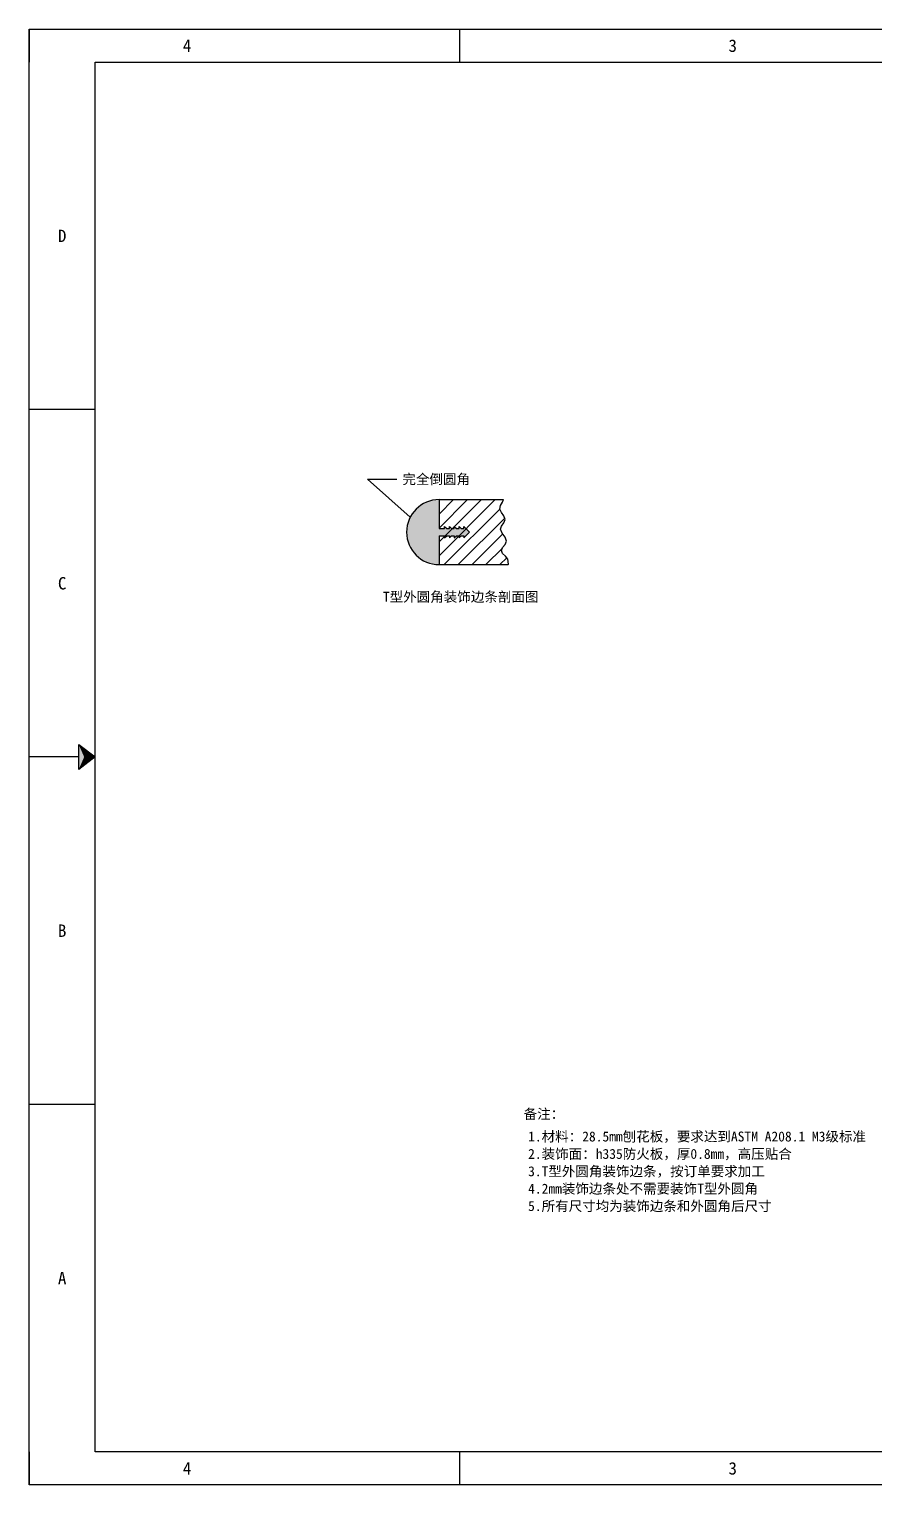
# Model space of a CAD drawing. Header units: inches. Extents: x 777 to 31414, y -60867 to 2393.
# Drawn here: x 16456 to 18402, y -50551 to -47200 of the extents above; entities that cross this region are included whole.
import ezdxf
from ezdxf.enums import TextEntityAlignment as Align

# ---------------------------------------------------------------- set-up
doc = ezdxf.new("R2010")
doc.units = ezdxf.units.IN
doc.header["$LTSCALE"] = 0.605
doc.header["$MEASUREMENT"] = 0
doc.linetypes.add('DOT', pattern=[0.2, 0.1, -0.1])
doc.layers.get('0').update_dxf_attribs({"linetype": 'CONTINUOUS'})
for name, color, linetype in [('02-05848-001_DXF_HATCHING', 7, 'CONTINUOUS'), ('02-05848-001_DXF_TEXT', 7, 'CONTINUOUS'), ('print', 30, 'CONTINUOUS')]:
    doc.layers.add(name, color=color, linetype=linetype)
doc.layers.add('dim', color=2, linetype='CONTINUOUS', lineweight=9)
doc.styles.add('Dartop', font='')
doc.styles.add('hzHT', font='simhei.ttf')
doc.styles.get("Standard").update_dxf_attribs({"font": 'txt', "width": 0.7})
doc.styles.get('Dartop').set_extended_font_data('FangSong_GB2312')
doc.dimstyles.get("Standard").update_dxf_attribs({"dimtxt": 0.1, "dimasz": 0.125, "dimexe": 0.18, "dimexo": 0.0625, "dimgap": 0.09, "dimtad": 0, "dimtih": 1, "dimtoh": 1, "dimdec": 3, "dimzin": 4, "dimdsep": 46, "dimtxsty": 'Standard', "dimblk": '_FILLED', "dimblk1": '_FILLED', "dimblk2": '_FILLED', "dimcen": 0.09, "dimadec": 0, "dimazin": 0, "dimtol": 1, "dimtp": 0.008, "dimtm": 0.008, "dimtfac": 1, "dimtdec": 3, "dimtofl": 0, "dimtmove": 0, "dimatfit": 3, "dimldrblk": '_FILLED', "dimfxl": 0, "dimtolj": 1, "dimtzin": 4, "dimarcsym": 0})

# ---------------------------------------------------------------- blocks, each defined once
blk = doc.blocks.new('_FILLED')
at = {"color": 0, "linetype": 'ByBlock'}
blk.add_solid([(0, 0), (-1, 0.16), (-1, -0.16)], dxfattribs=at)
blk = doc.blocks.new('*U3')
at = {"color": 254, "linetype": 'Continuous', "extrusion": (0, 0, -1)}
for points in [[(-0.833, 11), (-0.75, 10.812), (-0.75, 11.188)], [(-0.833, 11), (-0.75, 11.188), (-1, 11)], [(-0.833, 11), (-1, 11), (-0.75, 10.812)]]:
    blk.add_solid(points, dxfattribs=at)

msp = doc.modelspace()

# ---------------------------------------------------------------- hatches: boundary and pattern name
at = {"layer": '02-05848-001_DXF_HATCHING', "linetype": 'Continuous'}
h = msp.add_hatch(color=2, dxfattribs=at)
edge = h.paths.add_edge_path()
edge.add_line((17418.04, -48366.09), (17424.08, -48366.09))
edge.add_line((17424.08, -48366.09), (17424.08, -48371.13))
edge.add_line((17424.08, -48371.13), (17429.14, -48366.09))
edge.add_line((17429.14, -48366.09), (17435.18, -48366.09))
edge.add_line((17435.18, -48366.09), (17435.18, -48371.13))
edge.add_line((17435.18, -48371.13), (17440.24, -48366.09))
edge.add_line((17440.24, -48366.09), (17446.29, -48366.09))
edge.add_line((17446.29, -48366.09), (17446.29, -48371.13))
edge.add_line((17446.29, -48371.13), (17451.35, -48366.09))
edge.add_line((17451.35, -48366.09), (17457.39, -48366.09))
edge.add_line((17457.39, -48366.09), (17457.39, -48371.13))
edge.add_line((17457.39, -48371.13), (17470.66, -48357.9))
edge.add_line((17457.39, -48344.67), (17470.66, -48357.9))
edge.add_line((17457.39, -48349.72), (17457.39, -48344.67))
edge.add_line((17451.35, -48349.72), (17457.39, -48349.72))
edge.add_line((17446.29, -48344.67), (17451.35, -48349.72))
edge.add_line((17446.29, -48349.72), (17446.29, -48344.67))
edge.add_line((17440.24, -48349.72), (17446.29, -48349.72))
edge.add_line((17435.18, -48344.67), (17440.24, -48349.72))
edge.add_line((17435.18, -48349.72), (17435.18, -48344.67))
edge.add_line((17429.14, -48349.72), (17435.18, -48349.72))
edge.add_line((17424.08, -48344.67), (17429.14, -48349.72))
edge.add_line((17424.08, -48349.72), (17424.08, -48344.67))
edge.add_line((17418.04, -48349.72), (17424.08, -48349.72))
edge.add_line((17412.97, -48344.67), (17418.04, -48349.72))
edge.add_line((17412.97, -48349.72), (17412.97, -48344.67))
edge.add_line((17400.4, -48349.72), (17412.97, -48349.72))
edge.add_line((17400.4, -48283.1), (17400.4, -48349.72))
edge.add_arc((17400.4, -48357.9), 74.8, 90, 270)
edge.add_line((17400.4, -48366.09), (17400.4, -48432.71))
edge.add_line((17400.4, -48366.09), (17412.97, -48366.09))
edge.add_line((17412.97, -48366.09), (17412.97, -48371.13))
edge.add_line((17412.97, -48371.13), (17418.04, -48366.09))

# ---------------------------------------------------------------- linework, layer by layer
at = {"color": 0, "linetype": 'DOT'}
for p, q in [((16456.21, -47200.2), (21217.44, -47200.2)), ((16456.21, -50474.41), (16456.21, -47276.35)), ((21217.44, -50550.56), (16456.21, -50550.56))]:
    msp.add_line(p, q, dxfattribs=at)
at = {"color": 0}
for p, q in [((16456.21, -47200.2), (16456.21, -47276.35)), ((17448.29, -47276.35), (17448.29, -47200.2)), ((16608.5, -50474.41), (16608.5, -47276.35)), ((16608.5, -47276.35), (21141.3, -47276.35)), ((16608.5, -48075.86), (16456.21, -48075.86)), ((16570.42, -48875.38), (16456.21, -48875.38)), ((16608.5, -49674.9), (16456.21, -49674.9)), ((16456.21, -50474.41), (16456.21, -50550.56)), ((21141.3, -50474.41), (16608.5, -50474.41)), ((17448.29, -50550.56), (17448.29, -50474.41))]:
    msp.add_line(p, q, dxfattribs=at)
at = {"color": 2, "linetype": 'Continuous'}
for p, q in [((17400.4, -48316.36), (17433.67, -48283.1)), ((17400.4, -48348.39), (17465.69, -48283.1)), ((17400.4, -48380.42), (17497.72, -48283.1)), ((17400.4, -48412.44), (17529.75, -48283.1)), ((17412.17, -48432.71), (17539.88, -48305)), ((17444.2, -48432.71), (17551.34, -48325.57)), ((17476.23, -48432.71), (17546.57, -48362.36)), ((17508.25, -48432.71), (17546.06, -48394.9)), ((17540.28, -48432.71), (17556.13, -48416.85))]:
    msp.add_line(p, q, dxfattribs=at)
at = {"color": 7, "linetype": 'Continuous'}
for p, q in [((17400.4, -48283.1), (17400.4, -48349.72)), ((17400.4, -48283.1), (17548.79, -48283.1)), ((17539.82, -48304.88), (17541.41, -48296.9)), ((17543.66, -48312.79), (17539.82, -48304.88)), ((17541.41, -48296.9), (17546.06, -48288.75)), ((17546.06, -48288.75), (17548.79, -48283.1)), ((17412.97, -48349.72), (17412.97, -48344.67)), ((17412.97, -48344.67), (17418.04, -48349.72)), ((17424.08, -48349.72), (17424.08, -48344.67)), ((17424.08, -48344.67), (17429.14, -48349.72)), ((17435.18, -48349.72), (17435.18, -48344.67)), ((17435.18, -48344.67), (17440.24, -48349.72)), ((17446.29, -48349.72), (17446.29, -48344.67)), ((17446.29, -48344.67), (17451.35, -48349.72)), ((17457.39, -48349.72), (17457.39, -48344.67)), ((17457.39, -48344.67), (17470.66, -48357.9)), ((17541.4, -48351.38), (17544.31, -48343.75)), ((17549.5, -48320.63), (17543.66, -48312.79)), ((17544.31, -48343.75), (17549.55, -48336.11)), ((17552.43, -48328.52), (17549.5, -48320.63)), ((17549.55, -48336.11), (17552.43, -48328.52)), ((17400.4, -48349.72), (17412.97, -48349.72)), ((17400.4, -48366.09), (17400.4, -48432.71)), ((17400.4, -48366.09), (17412.97, -48366.09)), ((17412.97, -48371.13), (17418.04, -48366.09)), ((17412.97, -48366.09), (17412.97, -48371.13)), ((17418.04, -48349.72), (17424.08, -48349.72)), ((17418.04, -48366.09), (17424.08, -48366.09)), ((17424.08, -48371.13), (17429.14, -48366.09)), ((17424.08, -48366.09), (17424.08, -48371.13)), ((17429.14, -48349.72), (17435.18, -48349.72)), ((17429.14, -48366.09), (17435.18, -48366.09)), ((17435.18, -48371.13), (17440.24, -48366.09)), ((17435.18, -48366.09), (17435.18, -48371.13)), ((17440.24, -48349.72), (17446.29, -48349.72)), ((17440.24, -48366.09), (17446.29, -48366.09)), ((17446.29, -48371.13), (17451.35, -48366.09)), ((17446.29, -48366.09), (17446.29, -48371.13)), ((17451.35, -48349.72), (17457.39, -48349.72)), ((17451.35, -48366.09), (17457.39, -48366.09)), ((17457.39, -48371.13), (17470.66, -48357.9)), ((17457.39, -48366.09), (17457.39, -48371.13)), ((17545.2, -48360.59), (17541.4, -48351.38)), ((17552.3, -48369.76), (17545.2, -48360.59)), ((17552.19, -48386.25), (17555.59, -48378.97)), ((17555.59, -48378.97), (17552.3, -48369.76)), ((17543.76, -48400.25), (17546.7, -48393.41)), ((17546.7, -48406.76), (17543.76, -48400.25)), ((17546.7, -48393.41), (17552.19, -48386.25)), ((17553.04, -48413.18), (17546.7, -48406.76)), ((17400.4, -48432.71), (17559.44, -48432.71)), ((17558.74, -48419.95), (17553.04, -48413.18)), ((17560.09, -48431.33), (17558.74, -48419.95)), ((17559.44, -48432.71), (17560.09, -48431.33))]:
    msp.add_line(p, q, dxfattribs=at)
at = {"color": 0}
msp.add_lwpolyline([(16608.5, -48875.38), (16570.42, -48903.93), (16570.42, -48846.83), (16608.5, -48875.38)], close=True, dxfattribs=at)
at = {"color": 7, "linetype": 'Continuous'}
msp.add_arc((17400.4, -48357.9), 74.8, 90, 270, dxfattribs=at)
at = {"layer": 'print'}
msp.add_lwpolyline([(16456.21, -47200.2), (21293.59, -47200.2), (21293.59, -50550.56), (16456.21, -50550.56)], close=True, dxfattribs=at)

# ---------------------------------------------------------------- block references
at = {"color": 0, "linetype": 'Continuous', "xscale": 152.2888407109637, "yscale": 152.2888407109637, "zscale": 152.2888407109637}
msp.add_blockref('*U3', (16456.21, -50550.56), dxfattribs=at)

# ---------------------------------------------------------------- texts
at = {"color": 0}
for s, height, style, p in [('4', 28.55, 'Dartop', (16820.1, -47238.28)), ('3', 28.55, 'Dartop', (18076.49, -47238.28)), ('D', 28.55, 'Dartop', (16532.35, -47676.11)), ('C', 28.55, 'Dartop', (16532.35, -48475.62)), ('T型外圆角装饰边条剖面图', 22.8433, 'hzHT', (17450.02, -48506.63)), ('B', 28.55, 'Dartop', (16532.35, -49275.14)), ('备注：', 22.843, 'hzHT', (17641.69, -49696.79)), ('1.材料：28.5mm刨花板，要求达到ASTM A208.1 M3级标准', 22.8433, 'hzHT', (17994.37, -49748.77)), ('2.装饰面：h335防火板，厚0.8mm，高压贴合           ', 22.8433, 'hzHT', (17994.37, -49788.77)), ('3.T型外圆角装饰边条，按订单要求加工               ', 22.8433, 'hzHT', (17994.37, -49828.77)), ('4.2mm装饰边条处不需要装饰T型外圆角                ', 22.8433, 'hzHT', (17994.37, -49868.77)), ('5.所有尺寸均为装饰边条和外圆角后尺寸              ', 22.8433, 'hzHT', (17994.37, -49908.77)), ('A', 28.55, 'Dartop', (16532.35, -50074.66)), ('4', 28.55, 'Dartop', (16820.1, -50512.49)), ('3', 28.55, 'Dartop', (18076.49, -50512.49))]:
    msp.add_text(s, height=height, dxfattribs=dict(at, style=style)).set_placement(p, align=Align.MIDDLE_CENTER)
at = {"layer": 'dim', "color": 0, "style": 'hzHT'}
msp.add_text('完全倒圆角', height=22.843, dxfattribs=at).set_placement((17393.71, -48235.88), align=Align.MIDDLE_CENTER)

# ---------------------------------------------------------------- leaders
at = {"layer": '02-05848-001_DXF_TEXT', "color": 2, "linetype": 'Continuous'}
msp.add_leader([(17334.08, -48323.31), (17235.17, -48236.16), (17302.67, -48236.16)], dimstyle='Standard', override={"dimtad": 0}, dxfattribs=at)

doc.saveas('drawing.dxf')
